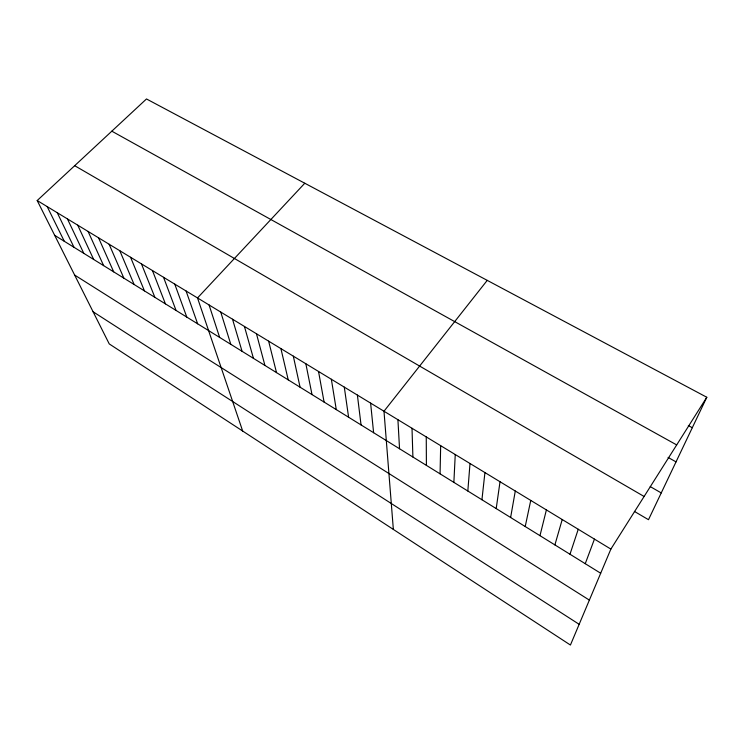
<?xml version="1.0" encoding="UTF-8"?>
<svg xmlns="http://www.w3.org/2000/svg" width="744" height="744" viewBox="0 0 744 744"><rect width="100%" height="100%" fill="white"/><g stroke="black" fill="none" stroke-linecap="round" stroke-linejoin="round"><path stroke-width="1.12" d="M440.067 473.835L440.671 445.684M453.868 482.382L455.254 454.538M467.827 491.012L470.003 463.503M481.935 499.745L484.93 472.57M496.202 508.58L500.024 481.74M510.626 517.508L515.294 491.021M525.217 526.538L530.751 500.414M539.977 535.661L546.394 509.91M554.894 544.896L562.222 519.526M569.988 554.234L578.246 529.263M585.249 563.682L594.456 539.112M706.8 397.259L610.871 549.091L570.425 645.039L109.247 343.923L37.2 200.536L146.484 98.961L706.8 397.259L648.489 519.703L634.39 511.407M487.236 280.367L383.988 411.237L393.353 529.421M304.789 183.238L197.513 297.944L242.674 431.036M688.321 425.549L692.292 427.716M111.823 131.177L676.687 444.921M668.084 457.421L676.026 461.885M650.237 486.595L661.239 492.928M74.688 165.689L644.109 496.481M37.2 200.536L610.871 549.091M54.684 235.337L600.687 573.243M74.642 275.048L589.369 600.11M93.084 311.764L579.167 624.318M47.188 206.609L64.3 241.288M57.26 212.728L74 247.296M67.434 218.913L83.793 253.351M77.711 225.153L93.67 259.47M88.08 231.449L103.639 265.636M98.552 237.81L113.702 271.858M109.117 244.237L123.857 278.144M119.793 250.719L134.106 284.487M130.572 257.266L144.448 290.885M141.453 263.878L154.882 297.349M152.446 270.556L165.428 303.868M163.541 277.298L176.058 310.453M174.756 284.115L186.8 317.102M186.074 290.988L197.644 323.807M209.064 304.956L219.638 337.423M220.736 312.052L230.789 344.323M232.519 319.213L242.06 351.298M244.432 326.449L253.434 358.338M256.466 333.758L264.92 365.444M268.621 341.143L276.517 372.623M280.907 348.611L288.235 379.877M293.322 356.153L300.065 387.196M305.858 363.769L312.015 394.59M318.534 371.47L324.086 402.067M331.35 379.254L336.279 409.609M344.295 387.122L348.601 417.226M357.39 395.073L361.045 424.926M370.614 403.118L373.609 432.71M397.919 419.7L399.537 448.753M412.009 428.265L412.901 457.021M426.256 436.923L426.405 465.381"/></g></svg>
